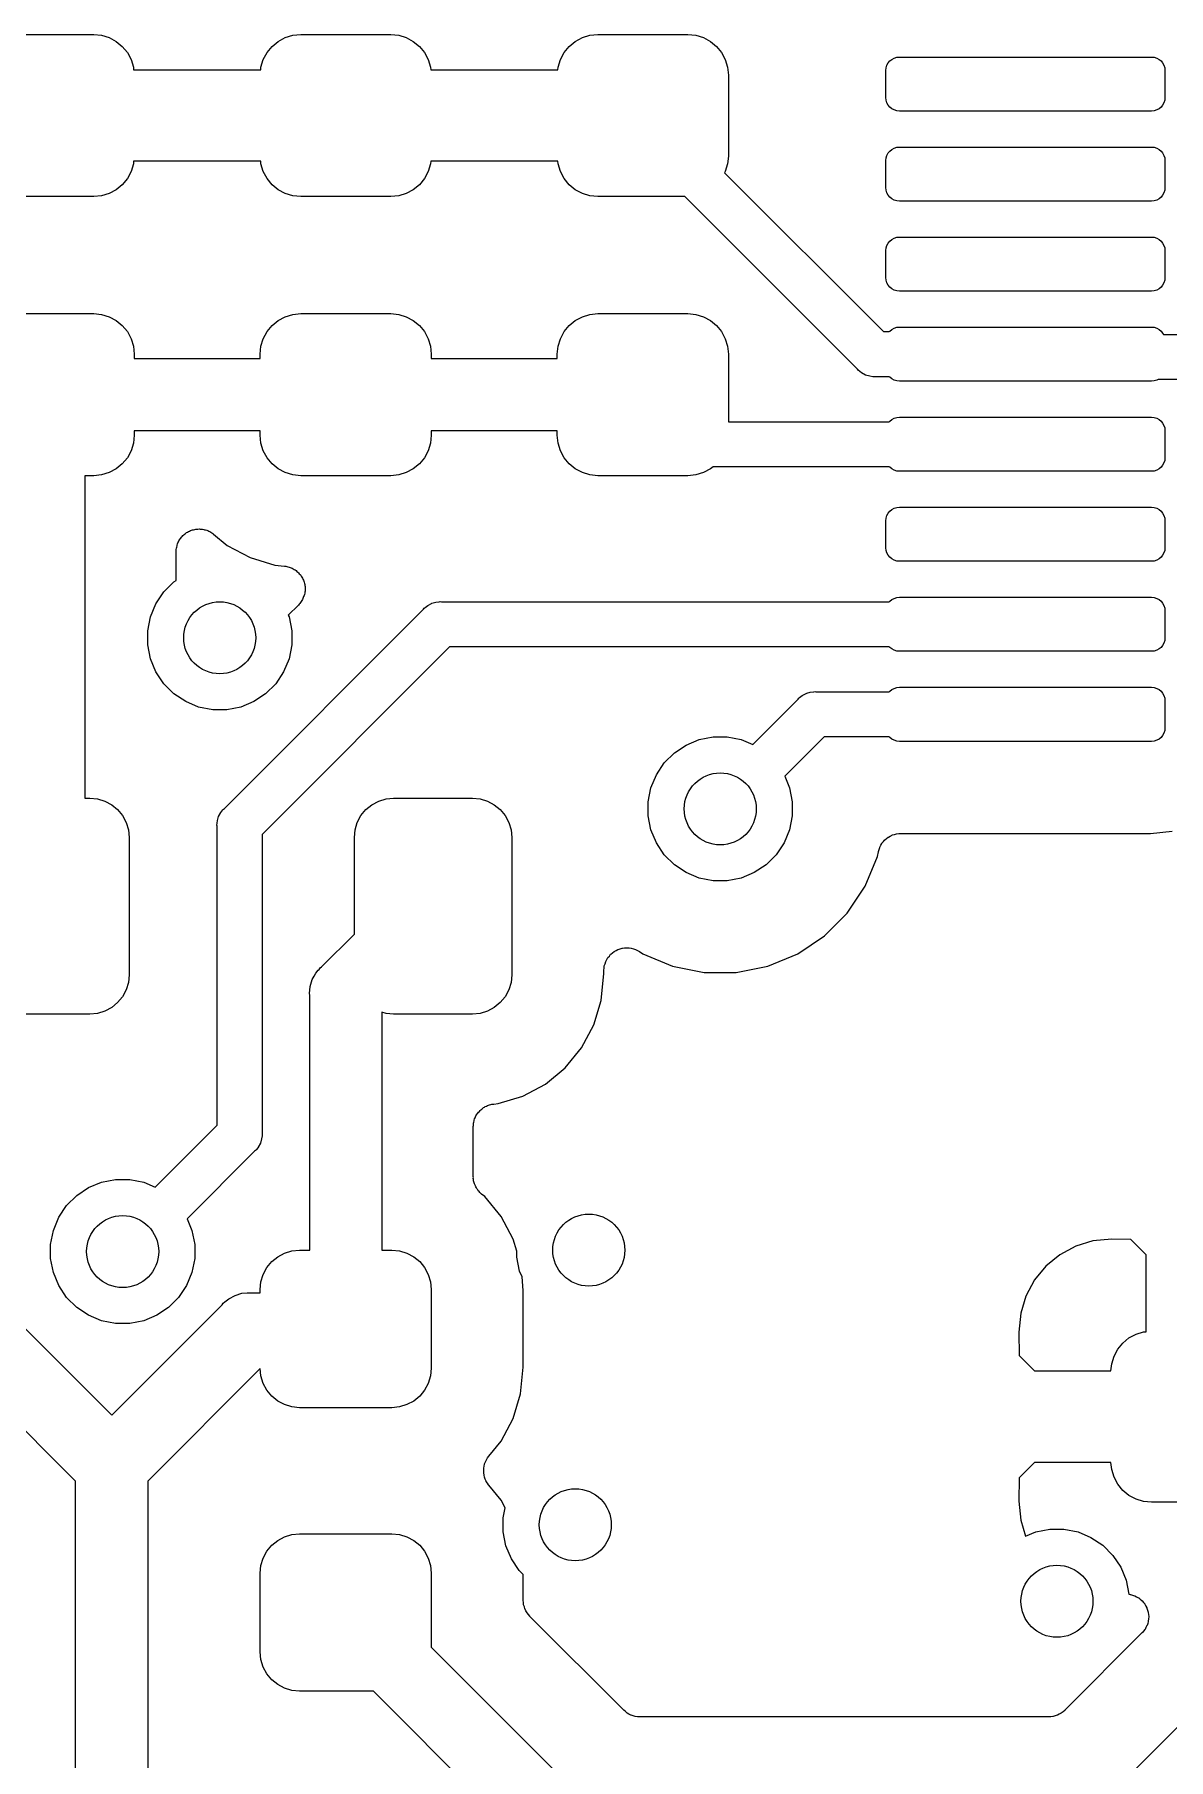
# Model space of a CAD drawing. Extents: x 103 to 213, y -152 to -90.
# Drawn here: x 151.22 to 157.52, y -118.93 to -109.35 of the extents above; entities that cross this region are included whole.
import ezdxf

# ---------------------------------------------------------------- set-up
doc = ezdxf.new("R2010")
doc.units = 0
doc.layers.add('BLACK', color=7, linetype='CONTINUOUS')

msp = doc.modelspace()

# ---------------------------------------------------------------- linework, layer by layer
at = {"layer": 'BLACK', "linetype": 'CONTINUOUS'}
for p, q in [((151.05, -109.35), (151.55, -109.35)), ((151.55, -109.35), (151.594, -109.354)), ((151.594, -109.354), (151.636, -109.367)), ((151.636, -109.367), (151.675, -109.388)), ((152.575, -109.388), (152.614, -109.367)), ((152.614, -109.367), (152.656, -109.354)), ((152.656, -109.354), (152.7, -109.35)), ((152.7, -109.35), (153.2, -109.35)), ((153.2, -109.35), (153.244, -109.354)), ((153.244, -109.354), (153.286, -109.367)), ((153.286, -109.367), (153.325, -109.388)), ((154.225, -109.388), (154.264, -109.367)), ((154.264, -109.367), (154.306, -109.354)), ((154.306, -109.354), (154.35, -109.35)), ((154.35, -109.35), (154.85, -109.35)), ((154.85, -109.35), (154.894, -109.354)), ((154.894, -109.354), (154.936, -109.367)), ((154.936, -109.367), (154.975, -109.388)), ((151.675, -109.388), (151.709, -109.416)), ((151.709, -109.416), (151.737, -109.45)), ((151.737, -109.45), (151.758, -109.489)), ((152.492, -109.489), (152.513, -109.45)), ((152.513, -109.45), (152.541, -109.416)), ((152.541, -109.416), (152.575, -109.388)), ((153.325, -109.388), (153.359, -109.416)), ((153.359, -109.416), (153.387, -109.45)), ((153.387, -109.45), (153.408, -109.489)), ((154.142, -109.489), (154.163, -109.45)), ((154.163, -109.45), (154.191, -109.416)), ((154.191, -109.416), (154.225, -109.388)), ((154.975, -109.388), (155.009, -109.416)), ((155.009, -109.416), (155.037, -109.45)), ((155.037, -109.45), (155.058, -109.489)), ((155.983, -109.488), (155.996, -109.481)), ((155.996, -109.481), (156.01, -109.476)), ((156.01, -109.476), (156.025, -109.475)), ((156.025, -109.475), (157.425, -109.475)), ((157.425, -109.475), (157.44, -109.476)), ((157.44, -109.476), (157.454, -109.481)), ((157.454, -109.481), (157.467, -109.488)), ((151.758, -109.489), (151.771, -109.531)), ((151.771, -109.531), (151.772, -109.546)), ((151.772, -109.546), (152.478, -109.546)), ((152.478, -109.546), (152.479, -109.531)), ((152.479, -109.531), (152.492, -109.489)), ((153.408, -109.489), (153.421, -109.531)), ((153.421, -109.531), (153.422, -109.546)), ((153.422, -109.546), (154.128, -109.546)), ((154.128, -109.546), (154.129, -109.531)), ((154.129, -109.531), (154.142, -109.489)), ((155.058, -109.489), (155.071, -109.531)), ((155.071, -109.531), (155.075, -109.575)), ((155.075, -109.575), (155.075, -110.025)), ((155.95, -109.55), (155.951, -109.535)), ((155.95, -109.7), (155.95, -109.55)), ((155.951, -109.535), (155.956, -109.521)), ((155.956, -109.521), (155.963, -109.508)), ((155.963, -109.508), (155.972, -109.497)), ((155.972, -109.497), (155.983, -109.488)), ((157.467, -109.488), (157.478, -109.497)), ((157.478, -109.497), (157.487, -109.508)), ((157.487, -109.508), (157.494, -109.521)), ((157.494, -109.521), (157.499, -109.535)), ((157.499, -109.535), (157.5, -109.55)), ((157.5, -109.55), (157.5, -109.7)), ((155.951, -109.715), (155.95, -109.7)), ((155.956, -109.729), (155.951, -109.715)), ((155.963, -109.742), (155.956, -109.729)), ((155.972, -109.753), (155.963, -109.742)), ((155.983, -109.762), (155.972, -109.753)), ((155.996, -109.769), (155.983, -109.762)), ((156.01, -109.774), (155.996, -109.769)), ((157.454, -109.769), (157.44, -109.774)), ((157.467, -109.762), (157.454, -109.769)), ((157.478, -109.753), (157.467, -109.762)), ((157.487, -109.742), (157.478, -109.753)), ((157.494, -109.729), (157.487, -109.742)), ((157.499, -109.715), (157.494, -109.729)), ((157.5, -109.7), (157.499, -109.715)), ((156.025, -109.775), (156.01, -109.774)), ((157.425, -109.775), (156.025, -109.775)), ((157.44, -109.774), (157.425, -109.775)), ((151.772, -110.054), (151.771, -110.069)), ((152.478, -110.054), (151.772, -110.054)), ((152.479, -110.069), (152.478, -110.054)), ((153.422, -110.054), (153.421, -110.069)), ((154.128, -110.054), (153.422, -110.054)), ((154.129, -110.069), (154.128, -110.054)), ((155.075, -110.025), (155.071, -110.069)), ((155.95, -110.05), (155.951, -110.035)), ((155.95, -110.2), (155.95, -110.05)), ((155.951, -110.035), (155.956, -110.021)), ((155.956, -110.021), (155.963, -110.008)), ((155.963, -110.008), (155.972, -109.997)), ((155.972, -109.997), (155.983, -109.988)), ((155.983, -109.988), (155.996, -109.981)), ((155.996, -109.981), (156.01, -109.976)), ((156.01, -109.976), (156.025, -109.975)), ((156.025, -109.975), (157.425, -109.975)), ((157.425, -109.975), (157.44, -109.976)), ((157.44, -109.976), (157.454, -109.981)), ((157.454, -109.981), (157.467, -109.988)), ((157.467, -109.988), (157.478, -109.997)), ((157.478, -109.997), (157.487, -110.008)), ((157.487, -110.008), (157.494, -110.021)), ((157.494, -110.021), (157.499, -110.035)), ((157.499, -110.035), (157.5, -110.05)), ((157.5, -110.05), (157.5, -110.2)), ((151.737, -110.15), (151.709, -110.184)), ((151.758, -110.111), (151.737, -110.15)), ((151.771, -110.069), (151.758, -110.111)), ((152.492, -110.111), (152.479, -110.069)), ((152.513, -110.15), (152.492, -110.111)), ((152.541, -110.184), (152.513, -110.15)), ((153.387, -110.15), (153.359, -110.184)), ((153.408, -110.111), (153.387, -110.15)), ((153.421, -110.069), (153.408, -110.111)), ((154.142, -110.111), (154.129, -110.069)), ((154.163, -110.15), (154.142, -110.111)), ((154.191, -110.184), (154.163, -110.15)), ((155.058, -110.111), (155.054, -110.118)), ((155.054, -110.118), (155.936, -111)), ((155.071, -110.069), (155.058, -110.111)), ((151.594, -110.246), (151.55, -110.25)), ((151.636, -110.233), (151.594, -110.246)), ((151.675, -110.212), (151.636, -110.233)), ((151.709, -110.184), (151.675, -110.212)), ((152.575, -110.212), (152.541, -110.184)), ((152.614, -110.233), (152.575, -110.212)), ((152.656, -110.246), (152.614, -110.233)), ((152.7, -110.25), (152.656, -110.246)), ((153.244, -110.246), (153.2, -110.25)), ((153.286, -110.233), (153.244, -110.246)), ((153.325, -110.212), (153.286, -110.233)), ((153.359, -110.184), (153.325, -110.212)), ((154.225, -110.212), (154.191, -110.184)), ((154.264, -110.233), (154.225, -110.212)), ((154.306, -110.246), (154.264, -110.233)), ((154.35, -110.25), (154.306, -110.246)), ((155.951, -110.215), (155.95, -110.2)), ((155.956, -110.229), (155.951, -110.215)), ((155.963, -110.242), (155.956, -110.229)), ((155.972, -110.253), (155.963, -110.242)), ((157.487, -110.242), (157.478, -110.253)), ((157.494, -110.229), (157.487, -110.242)), ((157.499, -110.215), (157.494, -110.229)), ((157.5, -110.2), (157.499, -110.215)), ((151.55, -110.25), (151.05, -110.25)), ((153.2, -110.25), (152.7, -110.25)), ((154.833, -110.25), (154.35, -110.25)), ((155.792, -111.209), (154.833, -110.25)), ((155.983, -110.262), (155.972, -110.253)), ((155.996, -110.269), (155.983, -110.262)), ((156.01, -110.274), (155.996, -110.269)), ((156.025, -110.275), (156.01, -110.274)), ((157.425, -110.275), (156.025, -110.275)), ((157.44, -110.274), (157.425, -110.275)), ((157.454, -110.269), (157.44, -110.274)), ((157.467, -110.262), (157.454, -110.269)), ((157.478, -110.253), (157.467, -110.262)), ((155.95, -110.55), (155.951, -110.535)), ((155.951, -110.535), (155.956, -110.521)), ((155.956, -110.521), (155.963, -110.508)), ((155.963, -110.508), (155.972, -110.497)), ((155.972, -110.497), (155.983, -110.488)), ((155.983, -110.488), (155.996, -110.481)), ((155.996, -110.481), (156.01, -110.476)), ((156.01, -110.476), (156.025, -110.475)), ((156.025, -110.475), (157.425, -110.475)), ((157.425, -110.475), (157.44, -110.476)), ((157.44, -110.476), (157.454, -110.481)), ((157.454, -110.481), (157.467, -110.488)), ((157.467, -110.488), (157.478, -110.497)), ((157.478, -110.497), (157.487, -110.508)), ((157.487, -110.508), (157.494, -110.521)), ((157.494, -110.521), (157.499, -110.535)), ((157.499, -110.535), (157.5, -110.55)), ((155.95, -110.7), (155.95, -110.55)), ((157.5, -110.55), (157.5, -110.7)), ((155.951, -110.715), (155.95, -110.7)), ((155.956, -110.729), (155.951, -110.715)), ((157.499, -110.715), (157.494, -110.729)), ((157.5, -110.7), (157.499, -110.715)), ((155.963, -110.742), (155.956, -110.729)), ((155.972, -110.753), (155.963, -110.742)), ((155.983, -110.762), (155.972, -110.753)), ((155.996, -110.769), (155.983, -110.762)), ((156.01, -110.774), (155.996, -110.769)), ((156.025, -110.775), (156.01, -110.774)), ((157.425, -110.775), (156.025, -110.775)), ((157.44, -110.774), (157.425, -110.775)), ((157.454, -110.769), (157.44, -110.774)), ((157.467, -110.762), (157.454, -110.769)), ((157.478, -110.753), (157.467, -110.762)), ((157.487, -110.742), (157.478, -110.753)), ((157.494, -110.729), (157.487, -110.742)), ((151.05, -110.9), (151.55, -110.9)), ((151.55, -110.9), (151.594, -110.904)), ((151.594, -110.904), (151.636, -110.917)), ((151.636, -110.917), (151.675, -110.938)), ((152.575, -110.938), (152.614, -110.917)), ((152.614, -110.917), (152.656, -110.904)), ((152.656, -110.904), (152.7, -110.9)), ((152.7, -110.9), (153.2, -110.9)), ((153.2, -110.9), (153.244, -110.904)), ((153.244, -110.904), (153.286, -110.917)), ((153.286, -110.917), (153.325, -110.938)), ((154.225, -110.938), (154.264, -110.917)), ((154.264, -110.917), (154.306, -110.904)), ((154.306, -110.904), (154.35, -110.9)), ((154.35, -110.9), (154.85, -110.9)), ((154.85, -110.9), (154.894, -110.904)), ((154.894, -110.904), (154.936, -110.917)), ((154.936, -110.917), (154.975, -110.938)), ((151.675, -110.938), (151.709, -110.966)), ((151.709, -110.966), (151.737, -111)), ((151.737, -111), (151.758, -111.039)), ((152.492, -111.039), (152.513, -111)), ((152.513, -111), (152.541, -110.966)), ((152.541, -110.966), (152.575, -110.938)), ((153.325, -110.938), (153.359, -110.966)), ((153.359, -110.966), (153.387, -111)), ((153.387, -111), (153.408, -111.039)), ((154.142, -111.039), (154.163, -111)), ((154.163, -111), (154.191, -110.966)), ((154.191, -110.966), (154.225, -110.938)), ((154.975, -110.938), (155.009, -110.966)), ((155.009, -110.966), (155.037, -111)), ((155.037, -111), (155.058, -111.039)), ((155.936, -111), (155.969, -111)), ((155.969, -111), (155.972, -110.997)), ((155.972, -110.997), (155.983, -110.988)), ((155.983, -110.988), (155.996, -110.981)), ((155.996, -110.981), (156.01, -110.976)), ((156.01, -110.976), (156.025, -110.975)), ((156.025, -110.975), (157.425, -110.975)), ((157.425, -110.975), (157.44, -110.976)), ((157.44, -110.976), (157.454, -110.981)), ((157.454, -110.981), (157.467, -110.988)), ((157.467, -110.988), (157.478, -110.997)), ((157.478, -110.997), (157.487, -111.008)), ((157.487, -111.008), (157.491, -111.015)), ((157.491, -111.015), (157.917, -111.015)), ((151.758, -111.039), (151.771, -111.081)), ((151.771, -111.081), (151.775, -111.125)), ((152.475, -111.125), (152.479, -111.081)), ((152.479, -111.081), (152.492, -111.039)), ((153.408, -111.039), (153.421, -111.081)), ((153.421, -111.081), (153.425, -111.125)), ((154.125, -111.125), (154.129, -111.081)), ((154.129, -111.081), (154.142, -111.039)), ((155.058, -111.039), (155.071, -111.081)), ((155.071, -111.081), (155.075, -111.125)), ((151.775, -111.125), (151.775, -111.15)), ((151.775, -111.15), (152.475, -111.15)), ((152.475, -111.15), (152.475, -111.125)), ((153.425, -111.125), (153.425, -111.15)), ((153.425, -111.15), (154.125, -111.15)), ((154.125, -111.15), (154.125, -111.125)), ((155.075, -111.125), (155.075, -111.5)), ((155.795, -111.214), (155.792, -111.209)), ((155.815, -111.229), (155.795, -111.214)), ((155.836, -111.241), (155.815, -111.229)), ((155.86, -111.248), (155.836, -111.241)), ((155.878, -111.25), (155.86, -111.248)), ((155.884, -111.251), (155.878, -111.25)), ((155.878, -111.25), (155.878, -111.25)), ((155.89, -111.25), (155.884, -111.251)), ((155.969, -111.25), (155.89, -111.25)), ((155.972, -111.253), (155.969, -111.25)), ((155.983, -111.262), (155.972, -111.253)), ((155.996, -111.269), (155.983, -111.262)), ((156.01, -111.274), (155.996, -111.269)), ((156.025, -111.275), (156.01, -111.274)), ((157.425, -111.275), (156.025, -111.275)), ((157.44, -111.274), (157.425, -111.275)), ((157.454, -111.269), (157.44, -111.274)), ((157.462, -111.265), (157.454, -111.269)), ((157.933, -111.265), (157.462, -111.265)), ((155.972, -111.497), (155.983, -111.488)), ((155.983, -111.488), (155.996, -111.481)), ((155.996, -111.481), (156.01, -111.476)), ((156.01, -111.476), (156.025, -111.475)), ((156.025, -111.475), (157.425, -111.475)), ((157.425, -111.475), (157.44, -111.476)), ((157.44, -111.476), (157.454, -111.481)), ((157.454, -111.481), (157.467, -111.488)), ((157.467, -111.488), (157.478, -111.497)), ((151.775, -111.575), (151.771, -111.619)), ((152.475, -111.55), (151.775, -111.55)), ((151.775, -111.55), (151.775, -111.575)), ((152.475, -111.575), (152.475, -111.55)), ((152.479, -111.619), (152.475, -111.575)), ((153.425, -111.575), (153.421, -111.619)), ((154.125, -111.55), (153.425, -111.55)), ((153.425, -111.55), (153.425, -111.575)), ((154.125, -111.575), (154.125, -111.55)), ((154.129, -111.619), (154.125, -111.575)), ((155.075, -111.5), (155.969, -111.5)), ((155.969, -111.5), (155.972, -111.497)), ((157.478, -111.497), (157.487, -111.508)), ((157.487, -111.508), (157.494, -111.521)), ((157.494, -111.521), (157.499, -111.535)), ((157.499, -111.535), (157.5, -111.55)), ((157.5, -111.55), (157.5, -111.7)), ((151.758, -111.661), (151.737, -111.7)), ((151.771, -111.619), (151.758, -111.661)), ((152.492, -111.661), (152.479, -111.619)), ((152.513, -111.7), (152.492, -111.661)), ((153.408, -111.661), (153.387, -111.7)), ((153.421, -111.619), (153.408, -111.661)), ((154.142, -111.661), (154.129, -111.619)), ((154.163, -111.7), (154.142, -111.661)), ((151.675, -111.762), (151.636, -111.783)), ((151.709, -111.734), (151.675, -111.762)), ((151.737, -111.7), (151.709, -111.734)), ((152.541, -111.734), (152.513, -111.7)), ((152.575, -111.762), (152.541, -111.734)), ((152.614, -111.783), (152.575, -111.762)), ((153.325, -111.762), (153.286, -111.783)), ((153.359, -111.734), (153.325, -111.762)), ((153.387, -111.7), (153.359, -111.734)), ((154.191, -111.734), (154.163, -111.7)), ((154.225, -111.762), (154.191, -111.734)), ((154.264, -111.783), (154.225, -111.762)), ((154.975, -111.762), (154.936, -111.783)), ((154.99, -111.75), (154.975, -111.762)), ((155.969, -111.75), (154.99, -111.75)), ((155.972, -111.753), (155.969, -111.75)), ((155.983, -111.762), (155.972, -111.753)), ((155.996, -111.769), (155.983, -111.762)), ((156.01, -111.774), (155.996, -111.769)), ((156.025, -111.775), (156.01, -111.774)), ((157.425, -111.775), (156.025, -111.775)), ((157.44, -111.774), (157.425, -111.775)), ((157.454, -111.769), (157.44, -111.774)), ((157.467, -111.762), (157.454, -111.769)), ((157.478, -111.753), (157.467, -111.762)), ((157.487, -111.742), (157.478, -111.753)), ((157.494, -111.729), (157.487, -111.742)), ((157.499, -111.715), (157.494, -111.729)), ((157.5, -111.7), (157.499, -111.715)), ((151.55, -111.8), (151.5, -111.8)), ((151.5, -111.8), (151.5, -113.59)), ((151.594, -111.796), (151.55, -111.8)), ((151.636, -111.783), (151.594, -111.796)), ((152.656, -111.796), (152.614, -111.783)), ((152.7, -111.8), (152.656, -111.796)), ((153.2, -111.8), (152.7, -111.8)), ((153.244, -111.796), (153.2, -111.8)), ((153.286, -111.783), (153.244, -111.796)), ((154.306, -111.796), (154.264, -111.783)), ((154.35, -111.8), (154.306, -111.796)), ((154.85, -111.8), (154.35, -111.8)), ((154.894, -111.796), (154.85, -111.8)), ((154.936, -111.783), (154.894, -111.796)), ((155.95, -112.05), (155.951, -112.035)), ((155.95, -112.2), (155.95, -112.05)), ((155.951, -112.035), (155.956, -112.021)), ((155.956, -112.021), (155.963, -112.008)), ((155.963, -112.008), (155.972, -111.997)), ((155.972, -111.997), (155.983, -111.988)), ((155.983, -111.988), (155.996, -111.981)), ((155.996, -111.981), (156.01, -111.976)), ((156.01, -111.976), (156.025, -111.975)), ((156.025, -111.975), (157.425, -111.975)), ((157.425, -111.975), (157.44, -111.976)), ((157.44, -111.976), (157.454, -111.981)), ((157.454, -111.981), (157.467, -111.988)), ((157.467, -111.988), (157.478, -111.997)), ((157.478, -111.997), (157.487, -112.008)), ((157.487, -112.008), (157.494, -112.021)), ((157.494, -112.021), (157.499, -112.035)), ((157.499, -112.035), (157.5, -112.05)), ((157.5, -112.05), (157.5, -112.2)), ((152.021, -112.167), (152.023, -112.162)), ((152.023, -112.162), (152.027, -112.156)), ((152.027, -112.156), (152.03, -112.151)), ((152.03, -112.151), (152.034, -112.146)), ((152.034, -112.146), (152.037, -112.141)), ((152.037, -112.141), (152.042, -112.137)), ((152.042, -112.137), (152.046, -112.132)), ((152.046, -112.132), (152.051, -112.128)), ((152.051, -112.128), (152.055, -112.124)), ((152.055, -112.124), (152.06, -112.12)), ((152.06, -112.12), (152.065, -112.116)), ((152.065, -112.116), (152.071, -112.113)), ((152.071, -112.113), (152.076, -112.11)), ((152.076, -112.11), (152.082, -112.108)), ((152.082, -112.108), (152.087, -112.105)), ((152.087, -112.105), (152.093, -112.103)), ((152.093, -112.103), (152.099, -112.101)), ((152.099, -112.101), (152.105, -112.1)), ((152.105, -112.1), (152.111, -112.098)), ((152.111, -112.098), (152.117, -112.097)), ((152.117, -112.097), (152.123, -112.096)), ((152.123, -112.096), (152.129, -112.096)), ((152.129, -112.096), (152.136, -112.095)), ((152.136, -112.095), (152.142, -112.096)), ((152.142, -112.096), (152.148, -112.096)), ((152.148, -112.096), (152.154, -112.097)), ((152.154, -112.097), (152.161, -112.098)), ((152.161, -112.098), (152.166, -112.1)), ((152.166, -112.1), (152.172, -112.101)), ((152.172, -112.101), (152.178, -112.103)), ((152.178, -112.103), (152.184, -112.105)), ((152.184, -112.105), (152.189, -112.108)), ((152.189, -112.108), (152.195, -112.11)), ((152.195, -112.11), (152.2, -112.114)), ((152.2, -112.114), (152.206, -112.117)), ((152.206, -112.117), (152.211, -112.121)), ((152.211, -112.121), (152.216, -112.124)), ((152.216, -112.124), (152.291, -112.187)), ((152.008, -112.221), (152.009, -112.215)), ((152.008, -112.222), (152.008, -112.221)), ((152.008, -112.381), (152.008, -112.222)), ((152.009, -112.209), (152.01, -112.202)), ((152.009, -112.215), (152.009, -112.209)), ((152.01, -112.202), (152.011, -112.196)), ((152.011, -112.196), (152.013, -112.19)), ((152.013, -112.19), (152.014, -112.185)), ((152.014, -112.185), (152.016, -112.179)), ((152.016, -112.179), (152.018, -112.172)), ((152.018, -112.172), (152.021, -112.167)), ((152.291, -112.187), (152.419, -112.254)), ((152.419, -112.254), (152.557, -112.296)), ((155.951, -112.215), (155.95, -112.2)), ((155.956, -112.229), (155.951, -112.215)), ((155.963, -112.242), (155.956, -112.229)), ((155.972, -112.253), (155.963, -112.242)), ((155.983, -112.262), (155.972, -112.253)), ((157.478, -112.253), (157.467, -112.262)), ((157.487, -112.242), (157.478, -112.253)), ((157.494, -112.229), (157.487, -112.242)), ((157.499, -112.215), (157.494, -112.229)), ((157.5, -112.2), (157.499, -112.215)), ((152.557, -112.296), (152.61, -112.302)), ((152.61, -112.302), (152.611, -112.302)), ((152.611, -112.302), (152.617, -112.303)), ((152.617, -112.303), (152.623, -112.304)), ((152.623, -112.304), (152.629, -112.306)), ((152.629, -112.306), (152.636, -112.307)), ((152.636, -112.307), (152.641, -112.309)), ((152.641, -112.309), (152.647, -112.311)), ((152.647, -112.311), (152.653, -112.314)), ((152.653, -112.314), (152.658, -112.317)), ((152.658, -112.317), (152.663, -112.32)), ((152.663, -112.32), (152.669, -112.323)), ((152.669, -112.323), (152.674, -112.327)), ((152.674, -112.327), (152.679, -112.331)), ((152.679, -112.331), (152.683, -112.335)), ((152.683, -112.335), (152.688, -112.339)), ((152.688, -112.339), (152.692, -112.344)), ((152.692, -112.344), (152.696, -112.348)), ((152.696, -112.348), (152.7, -112.353)), ((152.7, -112.353), (152.703, -112.358)), ((155.996, -112.269), (155.983, -112.262)), ((156.01, -112.274), (155.996, -112.269)), ((156.025, -112.275), (156.01, -112.274)), ((157.425, -112.275), (156.025, -112.275)), ((157.44, -112.274), (157.425, -112.275)), ((157.454, -112.269), (157.44, -112.274)), ((157.467, -112.262), (157.454, -112.269)), ((151.896, -112.511), (151.939, -112.445)), ((151.939, -112.445), (151.995, -112.389)), ((151.995, -112.389), (152.008, -112.381)), ((152.703, -112.358), (152.706, -112.364)), ((152.706, -112.364), (152.71, -112.369)), ((152.71, -112.369), (152.712, -112.375)), ((152.712, -112.375), (152.715, -112.38)), ((152.715, -112.38), (152.717, -112.386)), ((152.717, -112.386), (152.719, -112.392)), ((152.719, -112.392), (152.72, -112.398)), ((152.72, -112.398), (152.722, -112.404)), ((152.722, -112.404), (152.723, -112.41)), ((152.724, -112.441), (152.722, -112.447)), ((152.722, -112.447), (152.722, -112.453)), ((152.723, -112.41), (152.724, -112.416)), ((152.724, -112.416), (152.724, -112.422)), ((152.724, -112.422), (152.724, -112.428)), ((152.724, -112.428), (152.724, -112.435)), ((152.724, -112.435), (152.724, -112.441)), ((151.865, -112.583), (151.896, -112.511)), ((152.276, -113.647), (153.382, -112.541)), ((152.687, -112.518), (152.631, -112.574)), ((152.691, -112.513), (152.687, -112.518)), ((152.695, -112.509), (152.691, -112.513)), ((152.699, -112.504), (152.695, -112.509)), ((152.703, -112.499), (152.699, -112.504)), ((152.706, -112.493), (152.703, -112.499)), ((152.709, -112.488), (152.706, -112.493)), ((152.711, -112.482), (152.709, -112.488)), ((152.714, -112.477), (152.711, -112.482)), ((152.716, -112.471), (152.714, -112.477)), ((152.719, -112.466), (152.716, -112.471)), ((152.72, -112.459), (152.719, -112.466)), ((152.722, -112.453), (152.72, -112.459)), ((153.382, -112.541), (153.386, -112.536)), ((153.386, -112.536), (153.391, -112.532)), ((153.391, -112.532), (153.405, -112.521)), ((153.391, -112.532), (153.391, -112.532)), ((153.405, -112.521), (153.427, -112.509)), ((153.427, -112.509), (153.429, -112.508)), ((153.429, -112.508), (153.45, -112.502)), ((153.45, -112.502), (153.469, -112.5)), ((153.469, -112.5), (153.475, -112.499)), ((153.469, -112.5), (153.469, -112.5)), ((153.475, -112.499), (153.481, -112.5)), ((153.481, -112.5), (155.969, -112.5)), ((155.969, -112.5), (155.972, -112.497)), ((155.972, -112.497), (155.983, -112.488)), ((155.983, -112.488), (155.996, -112.481)), ((155.996, -112.481), (156.01, -112.476)), ((156.01, -112.476), (156.025, -112.475)), ((156.025, -112.475), (157.425, -112.475)), ((157.425, -112.475), (157.44, -112.476)), ((157.44, -112.476), (157.454, -112.481)), ((157.454, -112.481), (157.467, -112.488)), ((157.467, -112.488), (157.478, -112.497)), ((157.478, -112.497), (157.487, -112.508)), ((157.487, -112.508), (157.494, -112.521)), ((157.494, -112.521), (157.499, -112.535)), ((157.499, -112.535), (157.5, -112.55)), ((151.85, -112.661), (151.865, -112.583)), ((152.631, -112.574), (152.635, -112.583)), ((152.635, -112.583), (152.65, -112.661)), ((157.5, -112.55), (157.5, -112.7)), ((147.298, -112.666), (151.65, -117.017)), ((151.85, -112.739), (151.85, -112.661)), ((151.865, -112.817), (151.85, -112.739)), ((152.65, -112.739), (152.635, -112.817)), ((152.65, -112.661), (152.65, -112.739)), ((157.494, -112.729), (157.487, -112.742)), ((157.499, -112.715), (157.494, -112.729)), ((157.5, -112.7), (157.499, -112.715)), ((151.896, -112.889), (151.865, -112.817)), ((153.527, -112.75), (152.485, -113.792)), ((152.635, -112.817), (152.604, -112.889)), ((155.969, -112.75), (153.527, -112.75)), ((155.972, -112.753), (155.969, -112.75)), ((155.983, -112.762), (155.972, -112.753)), ((155.996, -112.769), (155.983, -112.762)), ((156.01, -112.774), (155.996, -112.769)), ((156.025, -112.775), (156.01, -112.774)), ((157.425, -112.775), (156.025, -112.775)), ((157.44, -112.774), (157.425, -112.775)), ((157.454, -112.769), (157.44, -112.774)), ((157.467, -112.762), (157.454, -112.769)), ((157.478, -112.753), (157.467, -112.762)), ((157.487, -112.742), (157.478, -112.753)), ((151.939, -112.955), (151.896, -112.889)), ((152.604, -112.889), (152.561, -112.955)), ((151.45, -117.383), (147.067, -113)), ((151.995, -113.011), (151.939, -112.955)), ((152.061, -113.054), (151.995, -113.011)), ((152.505, -113.011), (152.439, -113.054)), ((152.561, -112.955), (152.505, -113.011)), ((155.471, -113.032), (155.485, -113.021)), ((155.485, -113.021), (155.507, -113.009)), ((155.507, -113.009), (155.51, -113.008)), ((155.51, -113.008), (155.53, -113.002)), ((155.53, -113.002), (155.549, -113)), ((155.549, -113), (155.555, -112.999)), ((155.549, -113), (155.549, -113)), ((155.555, -112.999), (155.561, -113)), ((155.561, -113), (155.969, -113)), ((155.969, -113), (155.972, -112.997)), ((155.972, -112.997), (155.983, -112.988)), ((155.983, -112.988), (155.996, -112.981)), ((155.996, -112.981), (156.01, -112.976)), ((156.01, -112.976), (156.025, -112.975)), ((156.025, -112.975), (157.425, -112.975)), ((157.425, -112.975), (157.44, -112.976)), ((157.44, -112.976), (157.454, -112.981)), ((157.454, -112.981), (157.467, -112.988)), ((157.467, -112.988), (157.478, -112.997)), ((157.478, -112.997), (157.487, -113.008)), ((157.487, -113.008), (157.494, -113.021)), ((157.494, -113.021), (157.499, -113.035)), ((152.133, -113.085), (152.061, -113.054)), ((152.211, -113.1), (152.133, -113.085)), ((152.289, -113.1), (152.211, -113.1)), ((152.367, -113.085), (152.289, -113.1)), ((152.439, -113.054), (152.367, -113.085)), ((155.211, -113.292), (155.462, -113.041)), ((155.462, -113.041), (155.466, -113.036)), ((155.466, -113.036), (155.471, -113.032)), ((155.471, -113.032), (155.471, -113.032)), ((157.499, -113.035), (157.5, -113.05)), ((157.5, -113.05), (157.5, -113.2)), ((157.499, -113.215), (157.494, -113.229)), ((157.5, -113.2), (157.499, -113.215)), ((154.775, -113.339), (154.841, -113.296)), ((154.841, -113.296), (154.913, -113.265)), ((154.913, -113.265), (154.991, -113.25)), ((154.991, -113.25), (155.069, -113.25)), ((155.069, -113.25), (155.147, -113.265)), ((155.147, -113.265), (155.211, -113.292)), ((155.607, -113.25), (155.388, -113.469)), ((155.969, -113.25), (155.607, -113.25)), ((155.972, -113.253), (155.969, -113.25)), ((155.983, -113.262), (155.972, -113.253)), ((155.996, -113.269), (155.983, -113.262)), ((156.01, -113.274), (155.996, -113.269)), ((156.025, -113.275), (156.01, -113.274)), ((157.425, -113.275), (156.025, -113.275)), ((157.44, -113.274), (157.425, -113.275)), ((157.454, -113.269), (157.44, -113.274)), ((157.467, -113.262), (157.454, -113.269)), ((157.478, -113.253), (157.467, -113.262)), ((157.487, -113.242), (157.478, -113.253)), ((157.494, -113.229), (157.487, -113.242)), ((154.676, -113.461), (154.719, -113.395)), ((154.719, -113.395), (154.775, -113.339)), ((154.645, -113.533), (154.676, -113.461)), ((155.388, -113.469), (155.415, -113.533)), ((151.5, -113.59), (151.529, -113.59)), ((151.529, -113.59), (151.571, -113.594)), ((151.571, -113.594), (151.612, -113.607)), ((153.133, -113.607), (153.174, -113.594)), ((153.174, -113.594), (153.216, -113.59)), ((153.216, -113.59), (153.654, -113.59)), ((153.654, -113.59), (153.696, -113.594)), ((153.696, -113.594), (153.737, -113.607)), ((154.63, -113.611), (154.645, -113.533)), ((155.415, -113.533), (155.43, -113.611)), ((151.612, -113.607), (151.65, -113.627)), ((151.65, -113.627), (151.683, -113.654)), ((151.683, -113.654), (151.711, -113.687)), ((151.711, -113.687), (151.731, -113.725)), ((152.237, -113.714), (152.244, -113.692)), ((152.244, -113.692), (152.256, -113.67)), ((152.256, -113.67), (152.267, -113.656)), ((152.267, -113.656), (152.271, -113.651)), ((152.267, -113.656), (152.267, -113.656)), ((152.271, -113.651), (152.276, -113.647)), ((153.014, -113.725), (153.034, -113.687)), ((153.034, -113.687), (153.062, -113.654)), ((153.062, -113.654), (153.095, -113.627)), ((153.095, -113.627), (153.133, -113.607)), ((153.737, -113.607), (153.775, -113.627)), ((153.775, -113.627), (153.808, -113.654)), ((153.808, -113.654), (153.836, -113.687)), ((153.836, -113.687), (153.856, -113.725)), ((154.63, -113.689), (154.63, -113.611)), ((154.645, -113.767), (154.63, -113.689)), ((155.43, -113.689), (155.415, -113.767)), ((155.43, -113.611), (155.43, -113.689)), ((151.731, -113.725), (151.743, -113.766)), ((151.743, -113.766), (151.748, -113.809)), ((152.234, -113.74), (152.236, -113.729)), ((152.235, -113.746), (152.234, -113.74)), ((152.235, -115.407), (152.235, -113.746)), ((152.236, -113.729), (152.237, -113.715)), ((152.237, -113.715), (152.237, -113.714)), ((152.485, -113.792), (152.485, -115.453)), ((152.998, -113.809), (153.002, -113.766)), ((153.002, -113.766), (153.014, -113.725)), ((153.856, -113.725), (153.868, -113.766)), ((153.868, -113.766), (153.873, -113.809)), ((154.676, -113.839), (154.645, -113.767)), ((155.415, -113.767), (155.384, -113.839)), ((155.985, -113.795), (155.997, -113.792)), ((155.997, -113.792), (156.008, -113.788)), ((156.008, -113.788), (156.009, -113.788)), ((156.009, -113.788), (156.021, -113.787)), ((156.009, -113.788), (156.009, -113.788)), ((156.021, -113.787), (156.033, -113.786)), ((156.033, -113.786), (157.419, -113.786)), ((157.419, -113.786), (157.539, -113.774)), ((151.748, -113.809), (151.748, -114.571)), ((152.998, -114.345), (152.998, -113.809)), ((153.873, -113.809), (153.873, -114.571)), ((154.719, -113.905), (154.676, -113.839)), ((155.384, -113.839), (155.341, -113.905)), ((155.903, -113.915), (155.908, -113.888)), ((155.908, -113.888), (155.909, -113.888)), ((155.909, -113.887), (155.912, -113.875)), ((155.909, -113.888), (155.909, -113.887)), ((155.909, -113.888), (155.909, -113.888)), ((155.909, -113.888), (155.909, -113.888)), ((155.912, -113.875), (155.916, -113.864)), ((155.916, -113.863), (155.922, -113.852)), ((155.916, -113.864), (155.916, -113.863)), ((155.916, -113.863), (155.916, -113.863)), ((155.922, -113.852), (155.928, -113.842)), ((155.928, -113.841), (155.936, -113.832)), ((155.928, -113.842), (155.928, -113.841)), ((155.928, -113.842), (155.928, -113.842)), ((155.936, -113.832), (155.943, -113.823)), ((155.943, -113.823), (155.944, -113.823)), ((155.944, -113.822), (155.953, -113.815)), ((155.944, -113.823), (155.944, -113.822)), ((155.953, -113.815), (155.963, -113.807)), ((155.963, -113.807), (155.963, -113.807)), ((155.963, -113.807), (155.964, -113.807)), ((155.964, -113.807), (155.974, -113.801)), ((155.974, -113.801), (155.985, -113.796)), ((155.985, -113.796), (155.985, -113.795)), ((155.985, -113.796), (155.985, -113.796)), ((154.775, -113.961), (154.719, -113.905)), ((154.841, -114.004), (154.775, -113.961)), ((155.285, -113.961), (155.219, -114.004)), ((155.341, -113.905), (155.285, -113.961)), ((155.835, -114.08), (155.903, -113.915)), ((154.913, -114.035), (154.841, -114.004)), ((154.991, -114.05), (154.913, -114.035)), ((155.069, -114.05), (154.991, -114.05)), ((155.147, -114.035), (155.069, -114.05)), ((155.219, -114.004), (155.147, -114.035)), ((155.735, -114.229), (155.835, -114.08)), ((155.609, -114.355), (155.735, -114.229)), ((152.816, -114.527), (152.998, -114.345)), ((155.46, -114.455), (155.609, -114.355)), ((154.414, -114.467), (154.421, -114.457)), ((154.421, -114.457), (154.422, -114.457)), ((154.422, -114.457), (154.431, -114.449)), ((154.422, -114.457), (154.422, -114.457)), ((154.431, -114.449), (154.441, -114.442)), ((154.441, -114.441), (154.452, -114.436)), ((154.441, -114.442), (154.441, -114.441)), ((154.441, -114.442), (154.441, -114.442)), ((154.452, -114.436), (154.462, -114.43)), ((154.462, -114.43), (154.463, -114.43)), ((154.463, -114.43), (154.475, -114.427)), ((154.463, -114.43), (154.463, -114.43)), ((154.475, -114.427), (154.486, -114.423)), ((154.486, -114.423), (154.487, -114.423)), ((154.487, -114.423), (154.499, -114.422)), ((154.487, -114.423), (154.487, -114.423)), ((154.499, -114.422), (154.511, -114.421)), ((154.511, -114.421), (154.511, -114.421)), ((154.511, -114.421), (154.511, -114.421)), ((154.511, -114.421), (154.524, -114.422)), ((154.524, -114.422), (154.536, -114.423)), ((154.536, -114.423), (154.536, -114.423)), ((154.536, -114.423), (154.536, -114.423)), ((154.536, -114.423), (154.548, -114.427)), ((154.548, -114.427), (154.559, -114.43)), ((154.559, -114.43), (154.56, -114.431)), ((154.56, -114.431), (154.56, -114.431)), ((154.56, -114.431), (154.57, -114.436)), ((154.57, -114.436), (154.581, -114.442)), ((154.581, -114.442), (154.6, -114.455)), ((154.6, -114.455), (154.765, -114.523)), ((155.295, -114.523), (155.46, -114.455)), ((152.783, -114.563), (152.797, -114.546)), ((152.797, -114.546), (152.802, -114.541)), ((152.802, -114.541), (152.808, -114.533)), ((152.802, -114.541), (152.802, -114.541)), ((152.808, -114.533), (152.816, -114.527)), ((154.384, -114.546), (154.385, -114.534)), ((154.384, -114.547), (154.384, -114.546)), ((154.384, -114.546), (154.384, -114.546)), ((154.384, -114.546), (154.384, -114.546)), ((154.384, -114.548), (154.384, -114.547)), ((154.384, -114.565), (154.384, -114.548)), ((154.385, -114.534), (154.386, -114.522)), ((154.386, -114.521), (154.39, -114.51)), ((154.386, -114.522), (154.386, -114.521)), ((154.386, -114.522), (154.386, -114.522)), ((154.39, -114.51), (154.394, -114.498)), ((154.394, -114.498), (154.4, -114.487)), ((154.394, -114.498), (154.394, -114.498)), ((154.394, -114.498), (154.394, -114.498)), ((154.4, -114.487), (154.405, -114.476)), ((154.405, -114.476), (154.406, -114.476)), ((154.406, -114.476), (154.414, -114.467)), ((154.406, -114.476), (154.406, -114.476)), ((154.765, -114.523), (154.941, -114.558)), ((154.941, -114.558), (155.119, -114.558)), ((155.119, -114.558), (155.295, -114.523)), ((151.731, -114.655), (151.711, -114.693)), ((151.743, -114.614), (151.731, -114.655)), ((151.748, -114.571), (151.743, -114.614)), ((152.749, -114.675), (152.753, -114.636)), ((152.753, -114.636), (152.764, -114.598)), ((152.764, -114.598), (152.775, -114.578)), ((152.775, -114.578), (152.783, -114.563)), ((153.856, -114.655), (153.836, -114.693)), ((153.868, -114.614), (153.856, -114.655)), ((153.873, -114.571), (153.868, -114.614)), ((154.369, -114.714), (154.384, -114.565)), ((151.683, -114.726), (151.65, -114.753)), ((151.711, -114.693), (151.683, -114.726)), ((152.75, -114.685), (152.749, -114.675)), ((152.75, -116.1), (152.75, -114.685)), ((153.808, -114.726), (153.775, -114.753)), ((153.836, -114.693), (153.808, -114.726)), ((154.327, -114.85), (154.369, -114.714)), ((151.529, -114.79), (151.091, -114.79)), ((151.571, -114.786), (151.529, -114.79)), ((151.612, -114.773), (151.571, -114.786)), ((151.65, -114.753), (151.612, -114.773)), ((153.174, -114.786), (153.15, -114.779)), ((153.15, -114.779), (153.15, -116.1)), ((153.216, -114.79), (153.174, -114.786)), ((153.654, -114.79), (153.216, -114.79)), ((153.696, -114.786), (153.654, -114.79)), ((153.737, -114.773), (153.696, -114.786)), ((153.775, -114.753), (153.737, -114.773)), ((154.26, -114.976), (154.327, -114.85)), ((154.169, -115.087), (154.26, -114.976)), ((154.059, -115.178), (154.169, -115.087)), ((153.933, -115.245), (154.059, -115.178)), ((153.692, -115.33), (153.696, -115.324)), ((153.696, -115.324), (153.701, -115.321)), ((153.701, -115.321), (153.705, -115.317)), ((153.705, -115.317), (153.71, -115.313)), ((153.71, -115.313), (153.715, -115.309)), ((153.715, -115.309), (153.721, -115.306)), ((153.721, -115.306), (153.725, -115.303)), ((153.725, -115.303), (153.732, -115.3)), ((153.732, -115.3), (153.737, -115.297)), ((153.737, -115.297), (153.743, -115.296)), ((153.743, -115.296), (153.748, -115.294)), ((153.748, -115.294), (153.755, -115.292)), ((153.755, -115.292), (153.761, -115.29)), ((153.761, -115.29), (153.767, -115.29)), ((153.767, -115.29), (153.773, -115.289)), ((153.773, -115.289), (153.796, -115.286)), ((153.796, -115.286), (153.933, -115.245)), ((151.892, -115.75), (152.235, -115.407)), ((153.658, -115.413), (153.659, -115.408)), ((153.658, -115.415), (153.658, -115.413)), ((153.658, -115.691), (153.658, -115.415)), ((153.659, -115.402), (153.66, -115.395)), ((153.659, -115.408), (153.659, -115.402)), ((153.66, -115.395), (153.661, -115.389)), ((153.661, -115.389), (153.663, -115.383)), ((153.663, -115.383), (153.664, -115.378)), ((153.664, -115.378), (153.666, -115.371)), ((153.666, -115.371), (153.668, -115.365)), ((153.668, -115.365), (153.671, -115.36)), ((153.671, -115.36), (153.673, -115.355)), ((153.673, -115.355), (153.677, -115.349)), ((153.677, -115.349), (153.68, -115.343)), ((153.68, -115.343), (153.684, -115.339)), ((153.684, -115.339), (153.687, -115.334)), ((153.687, -115.334), (153.692, -115.33)), ((152.476, -115.507), (152.464, -115.528)), ((152.483, -115.483), (152.476, -115.507)), ((152.485, -115.465), (152.483, -115.483)), ((152.485, -115.453), (152.486, -115.459)), ((152.486, -115.459), (152.485, -115.465)), ((152.485, -115.465), (152.485, -115.465)), ((152.444, -115.551), (152.069, -115.927)), ((152.449, -115.547), (152.444, -115.551)), ((152.453, -115.543), (152.449, -115.547)), ((152.463, -115.53), (152.453, -115.543)), ((152.453, -115.543), (152.453, -115.543)), ((152.464, -115.528), (152.463, -115.53)), ((151.594, -115.723), (151.671, -115.708)), ((151.671, -115.708), (151.75, -115.708)), ((151.75, -115.708), (151.828, -115.723)), ((153.659, -115.696), (153.658, -115.691)), ((153.658, -115.702), (153.659, -115.696)), ((153.66, -115.708), (153.658, -115.702)), ((153.66, -115.715), (153.66, -115.708)), ((151.4, -115.853), (151.456, -115.797)), ((151.456, -115.797), (151.521, -115.753)), ((151.521, -115.753), (151.594, -115.723)), ((151.828, -115.723), (151.892, -115.75)), ((153.662, -115.721), (153.66, -115.715)), ((153.663, -115.726), (153.662, -115.721)), ((153.666, -115.732), (153.663, -115.726)), ((153.668, -115.739), (153.666, -115.732)), ((153.67, -115.744), (153.668, -115.739)), ((153.672, -115.749), (153.67, -115.744)), ((153.676, -115.755), (153.672, -115.749)), ((153.679, -115.761), (153.676, -115.755)), ((153.683, -115.765), (153.679, -115.761)), ((153.686, -115.77), (153.683, -115.765)), ((153.691, -115.775), (153.686, -115.77)), ((153.695, -115.78), (153.691, -115.775)), ((153.699, -115.784), (153.695, -115.78)), ((153.703, -115.788), (153.699, -115.784)), ((153.704, -115.789), (153.703, -115.788)), ((153.722, -115.803), (153.704, -115.789)), ((153.813, -115.914), (153.722, -115.803)), ((151.356, -115.918), (151.4, -115.853)), ((151.311, -116.068), (151.326, -115.991)), ((151.326, -115.991), (151.356, -115.918)), ((152.069, -115.927), (152.095, -115.991)), ((152.095, -115.991), (152.111, -116.068)), ((153.88, -116.04), (153.813, -115.914)), ((151.311, -116.147), (151.311, -116.068)), ((152.111, -116.068), (152.111, -116.147)), ((153.9, -116.106), (153.88, -116.04)), ((157.005, -116.078), (156.916, -116.126)), ((157.1, -116.049), (157.005, -116.078)), ((157.205, -116.039), (157.1, -116.049)), ((157.311, -116.041), (157.205, -116.039)), ((157.396, -116.126), (157.311, -116.041)), ((151.326, -116.224), (151.311, -116.147)), ((152.111, -116.147), (152.095, -116.224)), ((152.512, -116.197), (152.539, -116.164)), ((152.539, -116.164), (152.572, -116.137)), ((152.572, -116.137), (152.61, -116.117)), ((152.61, -116.117), (152.651, -116.104)), ((152.651, -116.104), (152.694, -116.1)), ((152.694, -116.1), (152.75, -116.1)), ((153.15, -116.1), (153.206, -116.1)), ((153.206, -116.1), (153.249, -116.104)), ((153.249, -116.104), (153.29, -116.117)), ((153.29, -116.117), (153.328, -116.137)), ((153.328, -116.137), (153.361, -116.164)), ((153.361, -116.164), (153.388, -116.197)), ((153.9, -116.139), (153.9, -116.106)), ((153.915, -116.217), (153.9, -116.139)), ((156.916, -116.126), (156.839, -116.189)), ((157.396, -116.553), (157.396, -116.126)), ((151.356, -116.297), (151.326, -116.224)), ((152.095, -116.224), (152.065, -116.297)), ((152.475, -116.319), (152.479, -116.276)), ((152.479, -116.276), (152.492, -116.235)), ((152.492, -116.235), (152.512, -116.197)), ((153.388, -116.197), (153.408, -116.235)), ((153.408, -116.235), (153.421, -116.276)), ((153.421, -116.276), (153.425, -116.319)), ((153.929, -116.248), (153.915, -116.217)), ((153.936, -116.325), (153.929, -116.248)), ((156.776, -116.266), (156.728, -116.355)), ((156.839, -116.189), (156.776, -116.266)), ((151.4, -116.363), (151.356, -116.297)), ((151.456, -116.418), (151.4, -116.363)), ((152.022, -116.363), (151.966, -116.418)), ((152.065, -116.297), (152.022, -116.363)), ((152.286, -116.382), (152.301, -116.37)), ((152.301, -116.37), (152.336, -116.352)), ((152.336, -116.352), (152.373, -116.34)), ((152.373, -116.34), (152.403, -116.337)), ((152.403, -116.337), (152.403, -116.337)), ((152.403, -116.337), (152.412, -116.337)), ((152.412, -116.337), (152.422, -116.337)), ((152.422, -116.337), (152.475, -116.337)), ((152.475, -116.337), (152.475, -116.319)), ((153.425, -116.319), (153.425, -116.756)), ((153.936, -116.75), (153.936, -116.325)), ((156.728, -116.355), (156.699, -116.45)), ((151.521, -116.462), (151.456, -116.418)), ((151.594, -116.492), (151.521, -116.462)), ((151.65, -117.017), (152.264, -116.403)), ((151.9, -116.462), (151.828, -116.492)), ((151.966, -116.418), (151.9, -116.462)), ((152.264, -116.403), (152.27, -116.395)), ((152.27, -116.395), (152.279, -116.388)), ((152.279, -116.388), (152.286, -116.382)), ((156.699, -116.45), (156.689, -116.555)), ((151.671, -116.508), (151.594, -116.492)), ((151.75, -116.508), (151.671, -116.508)), ((151.828, -116.492), (151.75, -116.508)), ((156.689, -116.555), (156.691, -116.686)), ((157.3, -116.588), (157.339, -116.567)), ((157.339, -116.567), (157.381, -116.554)), ((157.381, -116.554), (157.396, -116.553)), ((157.217, -116.689), (157.238, -116.65)), ((157.238, -116.65), (157.266, -116.616)), ((157.266, -116.616), (157.3, -116.588)), ((152.475, -116.758), (151.85, -117.383)), ((152.479, -116.799), (152.475, -116.758)), ((153.425, -116.756), (153.421, -116.799)), ((153.921, -116.899), (153.936, -116.75)), ((156.691, -116.686), (156.776, -116.771)), ((157.2, -116.771), (157.204, -116.731)), ((157.204, -116.731), (157.217, -116.689)), ((152.492, -116.84), (152.479, -116.799)), ((152.512, -116.878), (152.492, -116.84)), ((153.408, -116.84), (153.388, -116.878)), ((153.421, -116.799), (153.408, -116.84)), ((156.776, -116.771), (157.2, -116.771)), ((152.539, -116.911), (152.512, -116.878)), ((152.572, -116.938), (152.539, -116.911)), ((152.61, -116.958), (152.572, -116.938)), ((153.328, -116.938), (153.29, -116.958)), ((153.361, -116.911), (153.328, -116.938)), ((153.388, -116.878), (153.361, -116.911)), ((153.88, -117.035), (153.921, -116.899)), ((152.651, -116.971), (152.61, -116.958)), ((152.694, -116.975), (152.651, -116.971)), ((153.206, -116.975), (152.694, -116.975)), ((153.249, -116.971), (153.206, -116.975)), ((153.29, -116.958), (153.249, -116.971)), ((153.813, -117.161), (153.88, -117.035)), ((153.744, -117.244), (153.813, -117.161)), ((153.716, -117.311), (153.719, -117.3)), ((153.716, -117.312), (153.716, -117.311)), ((153.716, -117.324), (153.716, -117.312)), ((153.716, -117.312), (153.716, -117.312)), ((153.716, -117.336), (153.716, -117.324)), ((153.716, -117.337), (153.716, -117.336)), ((153.718, -117.349), (153.716, -117.337)), ((153.716, -117.337), (153.716, -117.337)), ((153.719, -117.3), (153.721, -117.288)), ((153.721, -117.287), (153.726, -117.276)), ((153.721, -117.288), (153.721, -117.287)), ((153.721, -117.287), (153.721, -117.287)), ((153.726, -117.276), (153.731, -117.265)), ((153.731, -117.264), (153.738, -117.254)), ((153.731, -117.265), (153.731, -117.264)), ((153.731, -117.265), (153.731, -117.265)), ((153.738, -117.254), (153.744, -117.244)), ((156.776, -117.279), (156.691, -117.364)), ((157.2, -117.279), (156.776, -117.279)), ((157.204, -117.319), (157.2, -117.279)), ((157.217, -117.361), (157.204, -117.319)), ((151.45, -120.86), (151.45, -117.383)), ((151.85, -117.383), (151.85, -126.915)), ((153.721, -117.36), (153.718, -117.349)), ((153.721, -117.361), (153.721, -117.36)), ((153.725, -117.372), (153.721, -117.361)), ((153.721, -117.361), (153.721, -117.361)), ((153.73, -117.383), (153.725, -117.372)), ((153.73, -117.384), (153.73, -117.383)), ((153.737, -117.394), (153.73, -117.384)), ((153.73, -117.384), (153.73, -117.384)), ((153.743, -117.404), (153.737, -117.394)), ((153.744, -117.405), (153.743, -117.404)), ((153.744, -117.406), (153.744, -117.405)), ((153.744, -117.405), (153.744, -117.405)), ((153.744, -117.405), (153.744, -117.405)), ((153.813, -117.489), (153.744, -117.406)), ((156.691, -117.364), (156.689, -117.495)), ((157.238, -117.4), (157.217, -117.361)), ((157.266, -117.434), (157.238, -117.4)), ((153.836, -117.532), (153.813, -117.489)), ((156.689, -117.495), (156.699, -117.6)), ((157.3, -117.462), (157.266, -117.434)), ((157.339, -117.483), (157.3, -117.462)), ((157.381, -117.496), (157.339, -117.483)), ((157.425, -117.5), (157.381, -117.496)), ((157.875, -117.5), (157.425, -117.5)), ((153.825, -117.586), (153.836, -117.532)), ((153.825, -117.664), (153.825, -117.586)), ((156.699, -117.6), (156.726, -117.689)), ((152.539, -117.739), (152.572, -117.712)), ((152.572, -117.712), (152.61, -117.692)), ((152.61, -117.692), (152.651, -117.679)), ((152.651, -117.679), (152.694, -117.675)), ((152.694, -117.675), (153.206, -117.675)), ((153.206, -117.675), (153.249, -117.679)), ((153.249, -117.679), (153.29, -117.692)), ((153.29, -117.692), (153.328, -117.712)), ((153.328, -117.712), (153.361, -117.739)), ((153.84, -117.742), (153.825, -117.664)), ((156.726, -117.689), (156.783, -117.665)), ((156.783, -117.665), (156.861, -117.65)), ((156.861, -117.65), (156.939, -117.65)), ((156.939, -117.65), (157.017, -117.665)), ((157.017, -117.665), (157.089, -117.696)), ((157.089, -117.696), (157.155, -117.739)), ((152.479, -117.851), (152.492, -117.81)), ((152.492, -117.81), (152.512, -117.772)), ((152.512, -117.772), (152.539, -117.739)), ((153.361, -117.739), (153.388, -117.772)), ((153.388, -117.772), (153.408, -117.81)), ((153.408, -117.81), (153.421, -117.851)), ((153.871, -117.814), (153.84, -117.742)), ((153.914, -117.88), (153.871, -117.814)), ((157.155, -117.739), (157.211, -117.795)), ((157.211, -117.795), (157.254, -117.861)), ((152.475, -117.894), (152.479, -117.851)), ((152.475, -118.331), (152.475, -117.894)), ((153.421, -117.851), (153.425, -117.894)), ((153.425, -117.894), (153.425, -118.305)), ((153.936, -117.902), (153.914, -117.88)), ((153.936, -118.045), (153.936, -117.902)), ((157.254, -117.861), (157.285, -117.933)), ((157.285, -117.933), (157.3, -118.011)), ((153.937, -118.056), (153.936, -118.045)), ((153.938, -118.068), (153.937, -118.056)), ((153.938, -118.069), (153.938, -118.068)), ((153.942, -118.081), (153.938, -118.069)), ((153.938, -118.069), (153.938, -118.069)), ((153.945, -118.092), (153.942, -118.081)), ((153.946, -118.093), (153.945, -118.092)), ((153.945, -118.092), (153.945, -118.092)), ((153.951, -118.103), (153.946, -118.093)), ((153.957, -118.114), (153.951, -118.103)), ((157.3, -118.011), (157.3, -118.011)), ((157.3, -118.011), (157.307, -118.012)), ((157.307, -118.012), (157.308, -118.012)), ((157.308, -118.012), (157.309, -118.012)), ((157.309, -118.012), (157.32, -118.016)), ((157.32, -118.016), (157.33, -118.019)), ((157.33, -118.019), (157.331, -118.019)), ((157.331, -118.019), (157.332, -118.02)), ((157.332, -118.02), (157.342, -118.025)), ((157.342, -118.025), (157.352, -118.03)), ((157.352, -118.03), (157.353, -118.031)), ((157.353, -118.031), (157.354, -118.031)), ((157.354, -118.031), (157.363, -118.039)), ((157.363, -118.039), (157.372, -118.046)), ((157.372, -118.046), (157.372, -118.047)), ((157.372, -118.047), (157.373, -118.047)), ((157.373, -118.047), (157.38, -118.056)), ((157.38, -118.056), (157.388, -118.065)), ((157.388, -118.065), (157.388, -118.066)), ((157.388, -118.066), (157.389, -118.067)), ((157.389, -118.067), (157.394, -118.077)), ((157.394, -118.077), (157.399, -118.087)), ((157.399, -118.087), (157.4, -118.088)), ((157.4, -118.088), (157.4, -118.089)), ((157.4, -118.089), (157.403, -118.1)), ((157.403, -118.1), (157.407, -118.11)), ((153.957, -118.115), (153.957, -118.114)), ((153.957, -118.114), (153.957, -118.114)), ((153.965, -118.124), (153.957, -118.115)), ((153.972, -118.133), (153.965, -118.124)), ((153.973, -118.134), (153.972, -118.133)), ((153.973, -118.135), (153.973, -118.134)), ((153.973, -118.134), (153.973, -118.134)), ((153.973, -118.134), (153.973, -118.134)), ((154.494, -118.655), (153.973, -118.135)), ((157.394, -118.195), (157.389, -118.206)), ((157.4, -118.185), (157.394, -118.195)), ((157.401, -118.184), (157.4, -118.184)), ((157.4, -118.184), (157.4, -118.185)), ((157.404, -118.173), (157.401, -118.184)), ((157.407, -118.162), (157.404, -118.173)), ((157.407, -118.11), (157.407, -118.111)), ((157.407, -118.111), (157.407, -118.112)), ((157.407, -118.112), (157.408, -118.124)), ((157.408, -118.148), (157.407, -118.16)), ((157.407, -118.16), (157.407, -118.161)), ((157.407, -118.161), (157.407, -118.162)), ((157.408, -118.124), (157.41, -118.135)), ((157.41, -118.137), (157.408, -118.148)), ((157.41, -118.135), (157.41, -118.136)), ((157.41, -118.136), (157.41, -118.137)), ((157.372, -118.226), (156.944, -118.655)), ((157.117, -119.2), (158.05, -118.267)), ((157.373, -118.226), (157.372, -118.226)), ((157.374, -118.225), (157.373, -118.226)), ((157.381, -118.216), (157.374, -118.225)), ((157.388, -118.207), (157.381, -118.216)), ((157.389, -118.206), (157.388, -118.207)), ((157.389, -118.206), (157.389, -118.206)), ((152.479, -118.374), (152.475, -118.331)), ((152.492, -118.415), (152.479, -118.374)), ((153.425, -118.305), (154.32, -119.2)), ((152.512, -118.453), (152.492, -118.415)), ((152.539, -118.486), (152.512, -118.453)), ((152.572, -118.513), (152.539, -118.486)), ((152.61, -118.533), (152.572, -118.513)), ((152.651, -118.546), (152.61, -118.533)), ((152.694, -118.55), (152.651, -118.546)), ((153.105, -118.55), (152.694, -118.55)), ((154.089, -119.534), (153.105, -118.55)), ((154.503, -118.662), (154.494, -118.655)), ((154.512, -118.67), (154.503, -118.662)), ((154.513, -118.671), (154.512, -118.67)), ((154.512, -118.67), (154.512, -118.67)), ((154.523, -118.676), (154.513, -118.671)), ((154.533, -118.682), (154.523, -118.676)), ((156.913, -118.677), (156.903, -118.682)), ((156.923, -118.672), (156.913, -118.677)), ((156.924, -118.671), (156.923, -118.672)), ((156.934, -118.663), (156.924, -118.671)), ((156.924, -118.671), (156.924, -118.671)), ((156.943, -118.656), (156.934, -118.663)), ((156.944, -118.655), (156.943, -118.656)), ((156.944, -118.655), (156.944, -118.655)), ((156.944, -118.655), (156.944, -118.655)), ((156.944, -118.655), (156.944, -118.655)), ((154.534, -118.682), (154.533, -118.682)), ((154.535, -118.682), (154.534, -118.682)), ((154.546, -118.686), (154.535, -118.682)), ((154.557, -118.689), (154.546, -118.686)), ((154.558, -118.689), (154.557, -118.689)), ((154.57, -118.691), (154.558, -118.689)), ((154.558, -118.689), (154.558, -118.689)), ((154.582, -118.692), (154.57, -118.691)), ((154.583, -118.692), (154.582, -118.692)), ((156.854, -118.692), (154.583, -118.692)), ((154.583, -118.692), (154.583, -118.692)), ((154.583, -118.692), (154.583, -118.692)), ((154.583, -118.692), (154.583, -118.692)), ((156.866, -118.691), (156.854, -118.692)), ((156.877, -118.69), (156.866, -118.691)), ((156.878, -118.69), (156.877, -118.69)), ((156.879, -118.69), (156.878, -118.69)), ((156.89, -118.686), (156.879, -118.69)), ((156.901, -118.683), (156.89, -118.686)), ((156.902, -118.683), (156.901, -118.683)), ((156.903, -118.682), (156.902, -118.683))]:
    msp.add_line(p, q, dxfattribs=at)
at = {"layer": 'BLACK'}
for centre in [(152.25, -112.7), (155.03, -113.65), (154.3, -116.1), (151.711, -116.108), (154.225, -117.625), (156.9, -118.05)]:
    msp.add_circle(centre, 0.2, dxfattribs=at)

doc.saveas('drawing.dxf')
